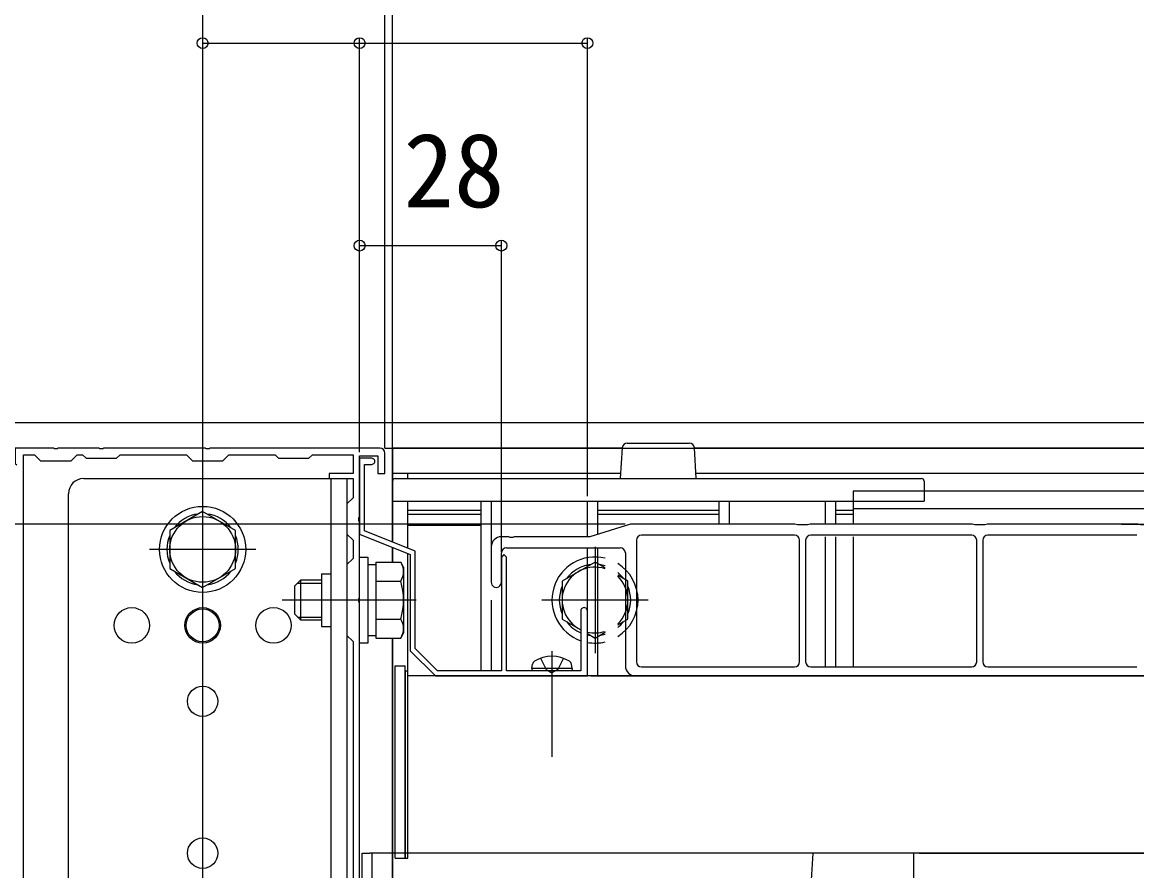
# Model space of a CAD drawing. Units: millimetres, scale not verified. Extents: x -875 to 875, y -1304 to 1297.
# Drawn here: x -695.6 to -475.5, y 302.3 to 469.9 of the extents above; entities that cross this region are included whole.
import ezdxf
from ezdxf.enums import TextEntityAlignment as Align

# ---------------------------------------------------------------- set-up
doc = ezdxf.new("R2010")
doc.units = ezdxf.units.MM
doc.header["$LTSCALE"] = 8
for name, color, linetype in [('0-2_YKK_11', 7, 'Continuous'), ('0-4_YKK_12', 2, 'Continuous'), ('0-5_YKK_13', 4, 'Continuous'), ('0-7_YKK_D', 6, 'Continuous')]:
    doc.layers.add(name, color=color, linetype=linetype)
doc.styles.add('ＭＳ ゴシック', font='')
doc.styles.get('ＭＳ ゴシック').set_extended_font_data('MS Gothic')

msp = doc.modelspace()

# ---------------------------------------------------------------- linework, layer by layer
at = {"layer": '0-2_YKK_11'}
for p, q in [((-543.1, 368.6), (-573.3, 368.6)), ((-508.1, 368.6), (-539.9, 368.6)), ((-475.5, 368.6), (-504.9, 368.6)), ((-603, 366.3), (-603, 359.3)), ((-600, 366.1), (-577.5, 366.1)), ((-574.3, 367.6), (-574.3, 343.6)), ((-542.1, 343.6), (-542.1, 367.6)), ((-540.9, 367.6), (-540.9, 343.6)), ((-507.1, 343.6), (-507.1, 367.6)), ((-505.9, 367.6), (-505.9, 343.6)), ((-601, 359.3), (-601, 365.1)), ((-576.5, 365.1), (-576.5, 342.8)), ((-573.3, 342.6), (-543.1, 342.6)), ((-539.9, 342.6), (-508.1, 342.6)), ((-504.9, 342.6), (-475.5, 342.6)), ((-574.5, 340.8), (-296, 340.8))]:
    msp.add_line(p, q, dxfattribs=at)
for points in [[(-625, 385.8), (-658.542, 385.8), (-658.725, 385.68), (-659.275, 385.68), (-659.458, 385.8), (-679.542, 385.8), (-679.725, 385.68), (-680.275, 385.68), (-680.458, 385.8), (-688.542, 385.8), (-688.725, 385.68), (-689.275, 385.68), (-689.458, 385.8), (-697, 385.8), (-697, 382.8), (-696.7, 382.5)], [(-695.4, 247.943), (-695.4, 384.5), (-693.2, 384.5), (-692, 383.3), (-686, 383.3), (-684.8, 384.5), (-683.7, 384.5), (-683, 383.8), (-677, 383.8), (-676.3, 384.5), (-663.2, 384.5), (-662, 383.3), (-656, 383.3), (-654.8, 384.5), (-645.7, 384.5), (-645, 383.8), (-639, 383.8), (-638.3, 384.5), (-630.3, 384.5), (-630.3, 380.8), (-635, 380.8), (-635, 379.8), (-630.3, 379.8), (-630.3, 376), (-631.5, 374.8), (-631.5, 368.8), (-630.3, 367.6), (-630.3, 364), (-631.5, 362.8), (-631.5, 348.8), (-630.3, 347.6), (-630.3, 295)], [(-629, 291.258), (-629, 355.342), (-629.12, 355.525), (-629.12, 356.075), (-629, 356.258), (-629, 371.342), (-629.12, 371.525), (-629.12, 372.075), (-629, 372.258), (-629, 384.3), (-625.4, 384.3), (-625.4, 380.8), (-624, 380.8), (-624, 384.8)], [(-626.6, 383.8), (-629, 383.8), (-629, 368.8), (-619, 364.8), (-619, 345.8), (-614, 340.8)], [(-585.3, 353.65), (-585.3, 341.8), (-600, 341.8), (-600, 364.3), (-600.5, 364.8), (-601, 364.3), (-601, 341.8), (-613.586, 341.8), (-618, 346.214), (-618, 365.477), (-628, 369.477), (-628, 382.6), (-626.6, 382.6)], [(-472, 368.6), (-466.5, 368.6), (-466.5, 370.8), (-472.25, 370.8), (-472.75, 370.65), (-474.75, 370.65), (-475.25, 370.8), (-505, 370.8), (-505.5, 370.65), (-507.5, 370.65), (-508, 370.8), (-540, 370.8), (-540.5, 370.65), (-542.5, 370.65), (-543, 370.8), (-575.5, 370.8), (-583.5, 368.3), (-598.48, 368.3), (-598.74, 368.15), (-599.26, 368.15), (-599.52, 368.3), (-601, 368.3)], [(-614, 340.8), (-584, 340.8), (-584, 353.65)]]:
    msp.add_lwpolyline(points, dxfattribs=at)
for centre, radius, start, end in [((-625, 384.8), 1, 0.00001, 89.99999), ((-626.6, 383.2), 0.6, 269.99999, 90.00001), ((-601, 366.3), 2, 90.00001, 179.99999), ((-573.3, 367.6), 1, 90.00001, 179.99999), ((-543.1, 367.6), 1, 0.00001, 89.99999), ((-539.9, 367.6), 1, 90.00001, 179.99999), ((-508.1, 367.6), 1, 0.00001, 89.99999), ((-504.9, 367.6), 1, 90.00001, 179.99999), ((-600, 365.1), 1, 90.00001, 179.99999), ((-577.5, 365.1), 1, 0.00001, 89.99999), ((-602, 359.3), 1, 179.99999, 0.00001), ((-584.65, 353.65), 0.65, 359.99999, 180.00001), ((-573.3, 343.6), 1, 180.00001, 269.99999), ((-543.1, 343.6), 1, 270.00001, 359.99999), ((-539.9, 343.6), 1, 180.00001, 269.99999), ((-508.1, 343.6), 1, 270.00001, 359.99999), ((-504.9, 343.6), 1, 180.00001, 269.99999), ((-574.5, 342.8), 2, 180.00001, 269.99999)]:
    msp.add_arc(centre, radius, start, end, dxfattribs=at)
at = {"layer": '0-4_YKK_12'}
for p, q in [((-660, 832.797), (-660, -103.2)), ((-622.5, 367.277), (-622.5, 820.8)), ((542.5, 390.8), (-869.512, 390.8)), ((-577.133, 385.8), (-622.5, 385.8)), ((-622.5, 385.8), (-622.5, 367.277)), ((-167.633, 385.8), (-562.867, 385.8)), ((-577.439, 380.8), (-622.5, 380.8)), ((-619.5, 379.8), (-619.5, 380.8)), ((-167.939, 380.8), (-562.561, 380.8)), ((-619.5, 366.077), (-619.5, 375.3)), ((-605, 373.5), (-619.5, 373.5)), ((-605, 372.682), (-619.5, 372.682)), ((-558, 373.5), (-582, 373.5)), ((-558, 372.682), (-582, 372.682)), ((-531.5, 373.5), (-535, 373.5)), ((-531.5, 372.682), (-535, 372.682)), ((-199, 373.8), (-531.5, 373.8)), ((-605, 370.5), (-619.5, 370.5)), ((-531.5, 368.3), (-531.5, 342.6)), ((-622.5, 363.306), (-622.5, 366.2)), ((-622.5, 366.2), (-622.5, 363.306)), ((-619.5, 305.8), (-619.5, 365)), ((-80.5, 340.8), (-619.5, 340.8)), ((-80.5, 305.8), (-619.5, 305.8))]:
    msp.add_line(p, q, dxfattribs=at)
for points in [[(-531.5, 377.3), (-531.5, 375.3), (-531.5, 370.8)], [(-199, 377.3), (-213, 377.3), (-517.5, 377.3), (-531.5, 377.3)], [(-622.5, 293.306), (-622.5, 305.8), (-622.5, 348.294)], [(-622.5, 348.294), (-622.5, 305.8), (-622.5, 293.306)]]:
    msp.add_lwpolyline(points, dxfattribs=at)
at = {"layer": '0-5_YKK_13'}
for p, q in [((-577.129, 385.861), (-577.5, 379.8)), ((-576.131, 386.8), (-563.869, 386.8)), ((-562.5, 379.8), (-562.871, 385.861)), ((-683.5, 379.8), (-631.5, 379.8)), ((-660, 379.8), (-660, 374.8)), ((-634.7, 379.8), (-634.7, 293.3)), ((-631.5, 379.8), (-631.5, 261.8)), ((-622.5, 375.3), (-622.5, 379.3)), ((-622, 379.8), (-518, 379.8)), ((-517.5, 379.3), (-517.5, 375.3)), ((-686.5, 264.8), (-686.5, 376.8)), ((-660, 376.3), (-660, 355.3)), ((-622.5, 375.3), (-517.5, 375.3)), ((-605, 341.8), (-605, 375.3)), ((-603, 375.3), (-603, 366.3)), ((-584, 368.3), (-584, 375.3)), ((-582, 375.3), (-582, 368.769)), ((-558, 370.8), (-558, 375.3)), ((-556, 375.3), (-556, 370.8)), ((-537, 370.8), (-537, 375.3)), ((-535, 375.3), (-535, 370.8)), ((-537, 342.6), (-537, 368.3)), ((-535, 368.3), (-535, 342.6)), ((-649.5, 365.8), (-670.5, 365.8)), ((-584, 340.8), (-584, 366.1)), ((-582.5, 366.3), (-582.5, 345.3)), ((-582, 366.1), (-582, 340.8)), ((-625.8, 363.306), (-620.881, 363.306)), ((-625.8, 363.306), (-625.8, 348.294)), ((-620.3, 362.3), (-620.881, 363.306)), ((-580.5, 362.151), (-582.5, 363.306)), ((-627.4, 362.85), (-625.8, 362.85)), ((-620.3, 362.3), (-620.3, 349.3)), ((-641.8, 358.6), (-640.6, 359.8)), ((-641.248, 359.152), (-636.5, 359.152)), ((-640.6, 359.8), (-636.5, 359.8)), ((-640.6, 351.8), (-640.6, 359.8)), ((-636.5, 361), (-636.5, 350.6)), ((-636.5, 361), (-634.7, 361)), ((-625.8, 359.8), (-625.8, 351.8)), ((-625.8, 359.553), (-620.881, 359.553)), ((-641.8, 353), (-641.8, 358.6)), ((-617.8, 355.8), (-644.3, 355.8)), ((-603, 355.8), (-603, 341.8)), ((-572, 355.8), (-593, 355.8)), ((-641.8, 353), (-640.6, 351.8)), ((-641.248, 352.448), (-636.5, 352.448)), ((-636.5, 351.8), (-640.6, 351.8)), ((-636.5, 350.6), (-634.7, 350.6)), ((-625.8, 352.047), (-620.881, 352.047)), ((-625.8, 348.75), (-627.4, 348.75)), ((-625.8, 348.294), (-620.881, 348.294)), ((-620.3, 349.3), (-620.881, 348.294)), ((-591, 345.7), (-591, 324.8)), ((-622, 342.8), (-620, 342.8)), ((-622, 304.8), (-622, 342.8)), ((-620, 304.8), (-620, 342.8)), ((-620, 341.8), (-619.5, 341.8)), ((-620, 341.8), (-620, 304.8)), ((-619.5, 304.8), (-619.5, 341.8)), ((-595, 342.3), (-594.859, 343.102)), ((-587, 342.3), (-595, 342.3)), ((-595, 342.3), (-594.912, 341.8)), ((-587.088, 341.8), (-594.912, 341.8)), ((-587, 342.3), (-587.141, 343.102)), ((-587, 342.3), (-587.088, 341.8)), ((-569.5, 305.8), (-626.5, 305.8)), ((-622, 304.8), (-620, 304.8)), ((-620, 304.8), (-619.5, 304.8)), ((-539.5, 305.8), (-569.5, 305.8)), ((-539.5, 305.8), (-545.282, 211.269))]:
    msp.add_line(p, q, dxfattribs=at)
for points in [[(-660, 373.306), (-666.5, 369.553), (-666.5, 362.047), (-660, 358.294), (-653.5, 362.047), (-653.5, 369.553)], [(-629, 347.3), (-629, 364.3), (-627.4, 364.3), (-627.4, 347.3)]]:
    msp.add_lwpolyline(points, close=True, dxfattribs=at)
for points in [[(-582.5, 363.306), (-589, 359.553), (-589, 352.047), (-585.3, 349.911)], [(-578, 350.893), (-576, 352.047), (-576, 359.553), (-578, 360.707)], [(-584, 349.16), (-582.5, 348.294), (-580.5, 349.449)], [(-593.258, 344.295), (-592.145, 342.063), (-591, 341.454)], [(-588.742, 344.295), (-589.855, 342.063), (-591, 341.454)], [(-628.5, 300.8), (-628.5, 305.8), (-627, 305.8)], [(-626.5, 296.479), (-626.5, 305.8), (-627, 305.8)], [(-519.5, 245.3), (-519.5, 305.8), (-520, 305.8), (-539.5, 305.8)]]:
    msp.add_lwpolyline(points, dxfattribs=at)
for centre, radius in [((-660, 365.8), 8.5), ((-660, 365.8), 6.5), ((-674, 350.8), 3.5), ((-660, 350.8), 3.5), ((-660, 350.8), 3.25), ((-646, 350.8), 3.5), ((-660, 335.8), 3), ((-660, 305.8), 3)]:
    msp.add_circle(centre, radius, dxfattribs=at)
for centre, radius, start, end in [((-576.131, 385.8), 1, 90, 176.5), ((-563.869, 385.8), 1, 3.5, 90), ((-683.5, 376.8), 3, 90, 180), ((-622, 379.3), 0.5, 90, 180), ((-518, 379.3), 0.5, 0, 90), ((-660, 365.8), 7.05, 97.21814, 142.78186), ((-660, 365.8), 7.05, 37.21814, 82.78186), ((-660, 365.8), 7.05, 157.21814, 202.78186), ((-660, 365.8), 7.05, 337.21814, 22.78186), ((-623.623, 361.429), 3.323, 325.61575, 34.38425), ((-582.5, 355.8), 8.5, 76.39104, 250.76692), ((-660, 365.8), 7.05, 217.21814, 262.78186), ((-660, 365.8), 7.05, 277.21814, 322.78186), ((-582.5, 355.8), 6.5, 72.07979, 244.48361), ((-582.5, 355.8), 7.05, 97.21814, 142.78186), ((-582.5, 355.8), 7.05, 73.51956, 82.78186), ((-582.5, 355.8), 8.5, 301.96572, 58.03428), ((-582.5, 355.8), 7.05, 37.21814, 50.33499), ((-632.719, 355.8), 12.419, 342.41205, 17.58795), ((-582.5, 355.8), 6.5, 313.81306, 46.18694), ((-582.5, 355.8), 7.05, 157.21814, 202.78186), ((-582.5, 355.8), 7.05, 337.21814, 22.78186), ((-623.623, 350.171), 3.323, 325.61575, 34.38425), ((-582.5, 355.8), 7.05, 217.21814, 246.59905), ((-582.5, 355.8), 7.05, 309.66501, 322.78186), ((-582.5, 355.8), 6.5, 256.65764, 287.92021), ((-582.5, 355.8), 7.05, 257.71551, 262.78186), ((-582.5, 355.8), 7.05, 277.21814, 286.48044), ((-582.5, 355.8), 8.5, 259.83575, 283.60896), ((-593.972, 342.946), 0.9, 122.05588, 170), ((-591, 338.2), 6.5, 57.94412, 122.05588), ((-588.028, 342.946), 0.9, 10, 57.94412), ((-592.75, 341.6), 0.2, 89.92103, 90)]:
    msp.add_arc(centre, radius, start, end, dxfattribs=at)
at = {"layer": '0-7_YKK_D'}
for p, q in [((-624, 385.8), (-624, 506.8)), ((-629, 385), (-629, 466.8)), ((-629, 385), (-629, 466.8)), ((-584, 376.3), (-584, 466.8)), ((-660, 465.8), (-629, 465.8)), ((-629, 465.8), (-584, 465.8)), ((-629, 385), (-629, 426.8)), ((-629, 425.8), (-601, 425.8)), ((-601, 365.3), (-601, 426.8)), ((-624, 385.8), (-438.5, 385.8)), ((-576.573, 370.777), (-738.5, 370.777)), ((-478.5, 370.8), (-438.5, 370.8)), ((-478.5, 370.8), (-438.5, 370.8)), ((-583.3, 340.8), (-438.5, 340.8)), ((-583.3, 340.8), (-438.5, 340.8)), ((-518.5, 305.8), (-438.5, 305.8)), ((-518.5, 305.8), (-438.5, 305.8))]:
    msp.add_line(p, q, dxfattribs=at)
for centre in [(-660, 465.8), (-629, 465.8), (-629, 465.8), (-584, 465.8), (-629, 425.8), (-601, 425.8)]:
    msp.add_circle(centre, 1.075, dxfattribs=at)

# ---------------------------------------------------------------- texts
at = {"layer": '0-7_YKK_D', "style": 'ＭＳ ゴシック'}
msp.add_text('28', height=14.66, dxfattribs=at).set_placement((-620.33, 428.987), align=Align.BOTTOM_LEFT)

doc.saveas('drawing.dxf')
